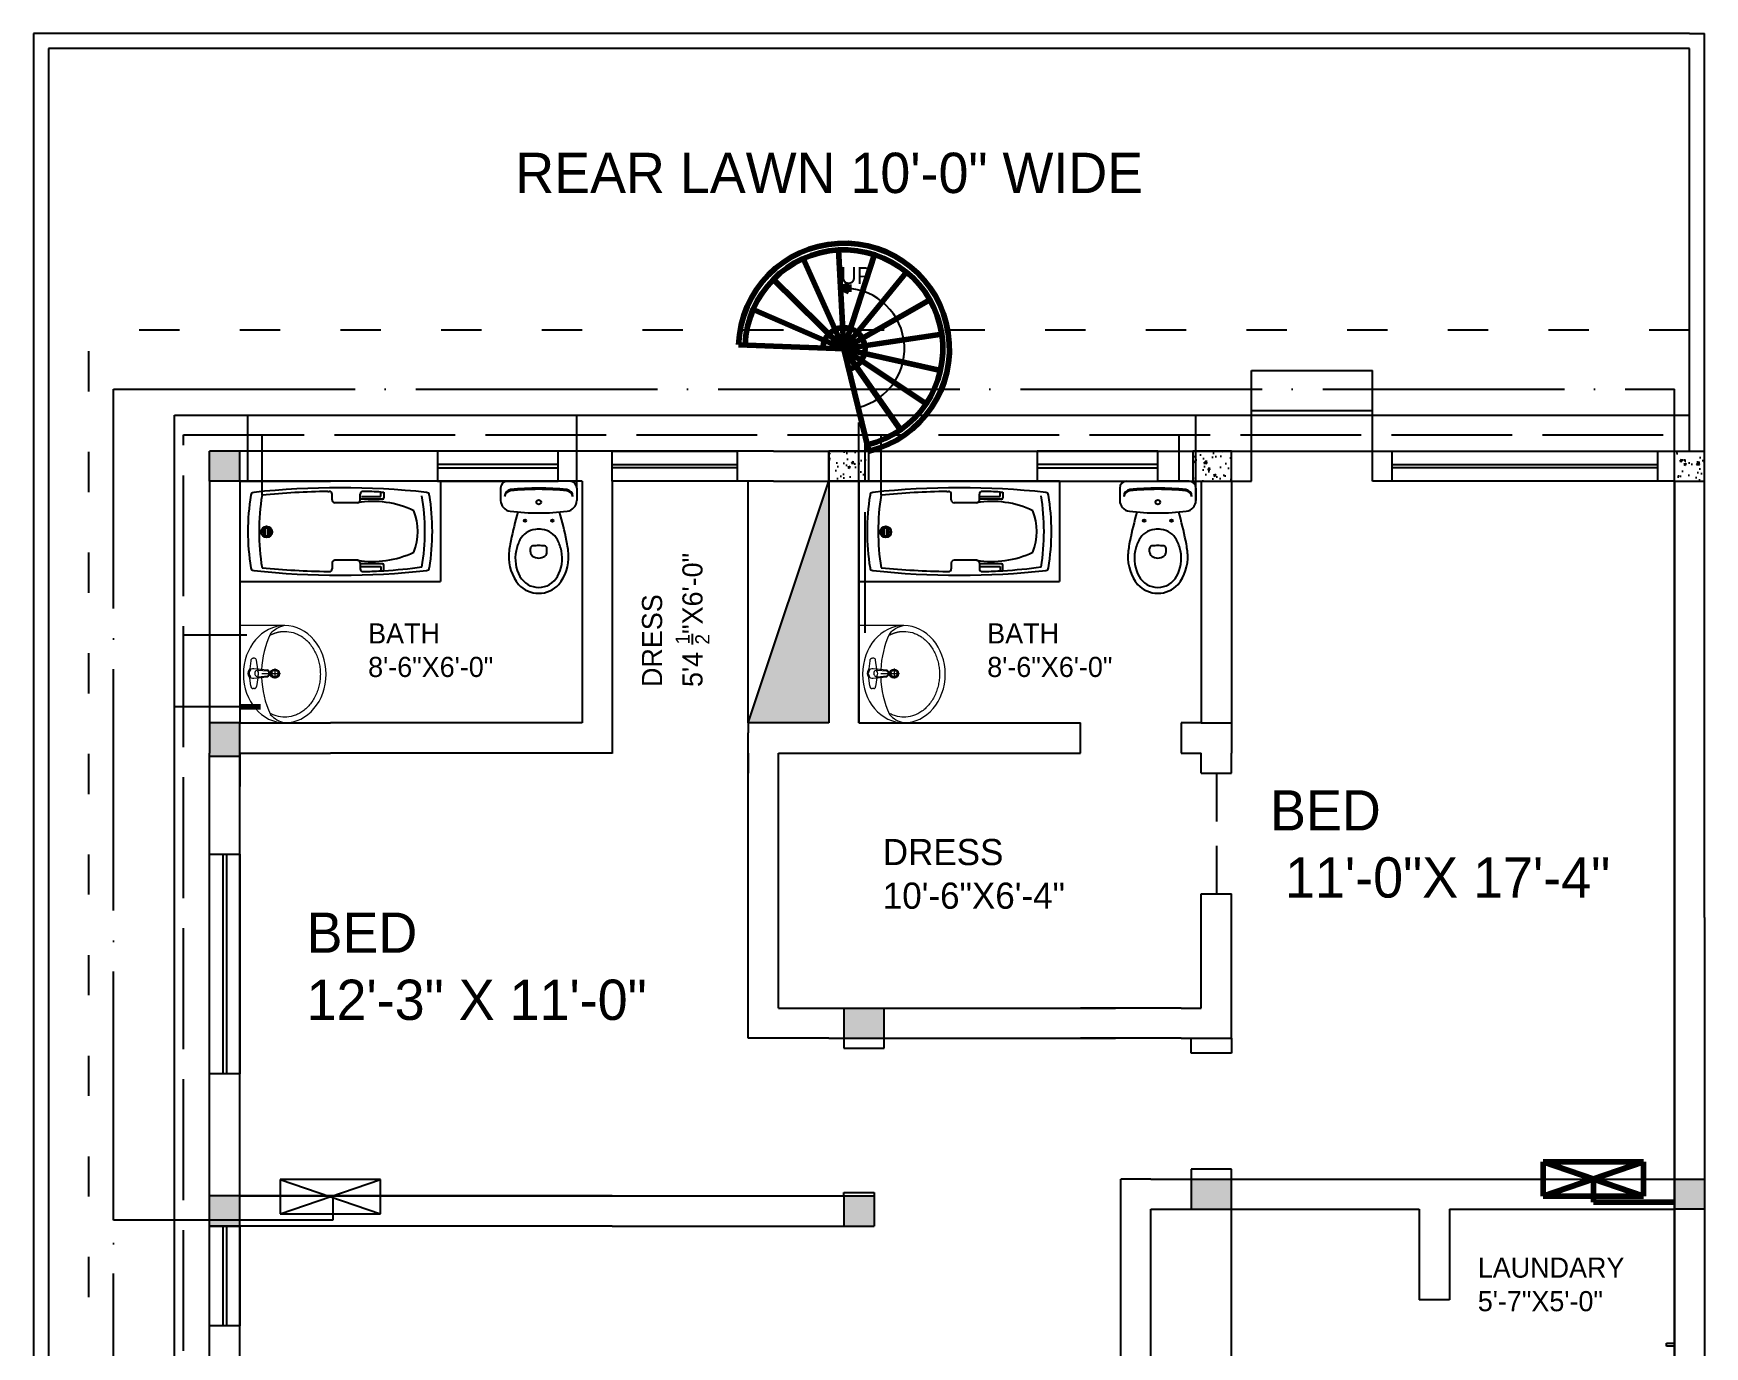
# Model space of a CAD drawing. Header units: inches. Extents: x 15230 to 16216, y 23508 to 24601.
# Drawn here: x 15332.8 to 15830.8, y 24209.2 to 24600.6 of the extents above; entities that cross this region are included whole.
import ezdxf

# ---------------------------------------------------------------- set-up
doc = ezdxf.new("R2010")
doc.units = ezdxf.units.IN
doc.header["$MEASUREMENT"] = 0
for name, pattern in [('ACAD_ISO02W100', [15, 12, -3]), ('ACAD_ISO03W100', [30, 12, -18]), ('ACAD_ISO04W100', [30, 24, -3, 0, -3])]:
    doc.linetypes.add(name, pattern=pattern)
for name, color, linetype in [('HOT WATER SUPPLY', 1, 'ACAD_ISO02W100'), ('Layer1', 140, 'Continuous'), ('Layer2', 140, 'Continuous'), ('shade', 145, 'ACAD_ISO03W100'), ('STAIRS', 80, 'Continuous'), ('SUI GAS LINE', 30, 'ACAD_ISO04W100'), ('supply pipe', 140, 'Continuous'), ('TEXT', 31, 'Continuous'), ('WINDOWS', 210, 'Continuous')]:
    doc.layers.add(name, color=color, linetype=linetype)
doc.styles.get("Standard").update_dxf_attribs({"font": ''})
doc.styles.get('Standard').set_extended_font_data('Bahnschrift')
pattern_1 = [(50, (0, 0), (7.1726018, -0.6275213), [0.75, -8.25]), (355, (0, 0), (-1.3875133, 7.5219213), [0.6, -6.6]), (100.451444, (0.598, -0.052), (5.7850885, 6.8943999), [0.637402, -7.0114211]), (46.1842, (0, 2), (10.6724133, -1.6551928), [1.125, -12.375]), (96.635635, (0.889, 1.862), (9.3466195, 9.741186), [0.9561034, -10.5171376]), (351.184164, (0, 2), (9.3466195, 9.741186), [0.9, -9.9]), (21, (1, 1.5), (5.9690705, -4.0261889), [0.75, -8.25]), (326, (1, 1.5), (2.4331533, 7.2515005), [0.6, -6.6]), (71.451445, (1.4974, 1.1645), (8.4022238, 3.2253115), [0.6374019, -7.0114211]), (37.5, (0, 0), (0.12159855, 3.32893854), [0, -6.52, 0, -6.7, 0, -6.625]), (7.5, (0, 0), (2.63069537, 3.9441171), [0, -3.82, 0, -6.37, 0, -2.525]), (327.5, (-2.23, 0), (5.33822436, -0.22554872), [0, -2.5, 0, -7.8, 0, -10.35]), (317.5, (-3.23, 0), (5.8318617, 1.0010498), [0, -3.25, 0, -5.18, 0, -7.35])]

# ---------------------------------------------------------------- blocks, each defined once
blk = doc.blocks.new('A$C52CB59DC')
at = {"linetype": 'Continuous'}
for p, q in [((1.931, 0.966), (0, 0.966)), ((0, 0.966), (0, 0)), ((0.847, 0.868), (0.861, 0.868)), ((0.888, 0.786), (0.888, 0.841)), ((1.159, 0.786), (1.159, 0.842)), ((1.171, 0.821), (1.358, 0.821)), ((1.358, 0.821), (1.358, 0.861)), ((1.358, 0.861), (1.385, 0.861)), ((1.385, 0.861), (1.385, 0.807)), ((1.132, 0.76), (0.915, 0.76)), ((1.372, 0.794), (1.157, 0.794)), ((0.253, 0.485), (0.222, 0.485)), ((0.253, 0.492), (0.226, 0.492)), ((0.253, 0.499), (0.23, 0.499)), ((0.253, 0.506), (0.235, 0.506)), ((0.253, 0.512), (0.243, 0.512)), ((0.263, 0.512), (0.273, 0.512)), ((0.263, 0.506), (0.281, 0.506)), ((0.263, 0.499), (0.286, 0.499)), ((0.263, 0.492), (0.29, 0.492)), ((0.263, 0.485), (0.293, 0.485)), ((0.253, 0.472), (0.222, 0.472)), ((0.253, 0.465), (0.226, 0.465)), ((0.253, 0.458), (0.23, 0.458)), ((0.253, 0.451), (0.235, 0.451)), ((0.253, 0.445), (0.243, 0.445)), ((0.263, 0.472), (0.293, 0.472)), ((0.263, 0.465), (0.29, 0.465)), ((0.263, 0.458), (0.286, 0.458)), ((0.263, 0.451), (0.281, 0.451)), ((0.263, 0.445), (0.273, 0.445)), ((0.888, 0.179), (0.888, 0.124)), ((1.132, 0.206), (0.915, 0.206)), ((1.372, 0.172), (1.157, 0.172)), ((1.159, 0.179), (1.159, 0.123)), ((0.847, 0.098), (0.861, 0.098)), ((1.171, 0.145), (1.358, 0.145)), ((1.358, 0.145), (1.358, 0.105)), ((1.358, 0.105), (1.385, 0.105)), ((1.385, 0.105), (1.385, 0.158))]:
    blk.add_line(p, q, dxfattribs=at)
at = {"color": 7}
for p in [(1.931, 0.966), (0, 0)]:
    blk.add_line(p, (1.931, 0), dxfattribs=at)
at = {"linetype": 'Continuous'}
for radius in [0.0536, 0.0402]:
    blk.add_circle((0.258, 0.479), radius, dxfattribs=at)
for centre, radius, start, end in [((2.207, 0.483), 2.129, 170.5719, 189.4281), ((0.134, 0.831), 0.0268, 90, 180), ((0.966, -6.772), 7.676, 83.7812, 96.2188), ((2.314, 0.483), 2.129, 170.5719, 189.4281), ((0.966, -6.772), 7.641, 90.8931, 95.6408), ((0.862, 0.841), 0.0268, 0, 92.0263), ((1.186, 0.842), 0.0268, 90, 180), ((1.073, -4.267), 5.137, 86.8148, 88.7461), ((1.372, 0.807), 0.0134, 270, 0), ((-0.302, 0.483), 2.083, 350.5387, 9.5098), ((1.797, 0.831), 0.0268, 0, 90), ((-0.276, 0.483), 2.129, 350.5719, 9.4281), ((0.915, 0.786), 0.0268, 180, 270), ((1.132, 0.786), 0.0268, 270, 0), ((1.281, -0.132), 0.904, 64.2713, 99.5003), ((1.178, 0.483), 0.534, 338.0704, 21.9296), ((0.915, 0.179), 0.0268, 90, 180), ((1.281, 1.098), 0.904, 260.4997, 295.7287), ((1.132, 0.179), 0.0268, 0, 90), ((1.372, 0.158), 0.0134, 0, 90), ((0.134, 0.134), 0.0268, 180, 270), ((0.966, 7.738), 7.676, 263.7812, 276.2406), ((0.966, 7.738), 7.641, 264.3592, 269.1069), ((0.862, 0.124), 0.0268, 267.9737, 0), ((1.186, 0.123), 0.0268, 180, 270), ((1.073, 5.233), 5.137, 271.2539, 273.1852), ((1.073, 5.233), 5.137, 273.4825, 277.5999), ((1.797, 0.134), 0.0268, 270, 0)]:
    blk.add_arc(centre, radius, start, end, dxfattribs=at)
blk = doc.blocks.new('A$C73A21F1E')
for p, q in [((0, 0.615), (0, 0.5434)), ((0.04, 0.655), (0.2225, 0.655)), ((0.2225, 0.615), (0.2114, 0.615)), ((0.405, 0.655), (0.2225, 0.655)), ((0.2225, 0.615), (0.2336, 0.615)), ((0.445, 0.615), (0.445, 0.5434)), ((0.1745, 0.242), (0.1745, 0.2621)), ((0.2705, 0.242), (0.2705, 0.2621))]:
    blk.add_line(p, q)
for centre, radius in [((0.2225, 0.533), 0.0135), ((0.2225, 0.533), 0.0135), ((0.1425, 0.425), 0.0075), ((0.3025, 0.425), 0.0075)]:
    blk.add_circle(centre, radius)
for centre, radius, start, end in [((0.04, 0.615), 0.04, 90, 180), ((0.063, 0.5663), 0.04, 96.27189, 180), ((0.0624, 0.5591), 0.04, 96.21414, 169.75716), ((0.2225, -0.885), 1.493, 90, 96.33055), ((0.2225, -0.885), 1.5, 90, 96.27189), ((0.2225, -0.885), 1.5, 83.72811, 90), ((0.2225, -0.885), 1.493, 83.66945, 90), ((0.382, 0.5663), 0.04, 0, 83.72811), ((0.3826, 0.5591), 0.04, 10.24284, 83.78586), ((0.405, 0.615), 0.04, 0, 90), ((0.064, 0.5434), 0.064, 180, 263.20695), ((0.381, 0.5434), 0.064, 276.79305, 0), ((0.2225, 1.874), 1.404, 263.20695, 270), ((2.5087, -0.1946), 2.5, 164.45601, 168.42561), ((0.2225, 1.874), 1.404, 270, 276.79305), ((-2.0637, -0.1946), 2.5, 11.57439, 15.54399), ((0.6457, 0.1793), 0.6, 167.70933, 175.6206), ((0.3348, 0.1972), 0.25, 152.59732, 168.38048), ((0.2155, 0.259), 0.1156, 96.24191, 152.59732), ((0.2225, 0.195), 0.18, 90, 96.24191), ((0.2225, 0.195), 0.18, 83.75809, 90), ((0.2295, 0.259), 0.1156, 27.40268, 83.75809), ((0.1102, 0.1972), 0.25, 11.61952, 27.40268), ((-0.2007, 0.1793), 0.6, 4.3794, 12.29067), ((0.3073, 0.2146), 0.26, 177.69717, 218.71313), ((0.3015, 0.204), 0.216, 168.38048, 209.11615), ((0.1895, 0.2621), 0.015, 96.64916, 180), ((0.2045, 0.242), 0.03, 180, 233.1301), ((0.2225, 0.266), 0.06, 233.1301, 270), ((0.2225, -0.021), 0.3, 90, 96.64916), ((0.2225, -0.021), 0.3, 83.35084, 90), ((0.2225, 0.266), 0.06, 270, 306.8699), ((0.2555, 0.2621), 0.015, 0, 83.35084), ((0.2405, 0.242), 0.03, 306.8699, 0), ((0.1435, 0.204), 0.216, 330.88385, 11.61952), ((0.1377, 0.2146), 0.26, 321.28687, 2.30283), ((0.2225, 0.16), 0.1256, 209.11615, 270), ((0.2225, 0.16), 0.1256, 270, 330.88385), ((0.2225, 0.16), 0.16, 222.43623, 270), ((0.2225, 0.16), 0.16, 270, 317.56377)]:
    blk.add_arc(centre, radius, start, end)
blk = doc.blocks.new('A$C33FC0FF0')
at = {"lineweight": 5}
for p, q in [((0, 0.4507), (0.508, 0.4507)), ((0, 0.2159), (0, 0.4507)), ((0.508, 0.2159), (0.508, 0.4507)), ((0.1789, 0.3732), (0.1792, 0.3806)), ((0.2354, 0.3571), (0.1891, 0.3634)), ((0.1929, 0.3939), (0.2338, 0.3984)), ((0.2335, 0.3797), (0.2398, 0.3058)), ((0.2409, 0.3556), (0.2454, 0.3058)), ((0.2759, 0.3552), (0.2714, 0.3058)), ((0.2832, 0.3797), (0.277, 0.3058)), ((0.281, 0.3571), (0.3273, 0.3634)), ((0.3236, 0.3939), (0.2827, 0.3984)), ((0.3375, 0.3732), (0.3372, 0.3806)), ((0.2841, 0.267), (0.2315, 0.267)), ((0.2483, 0.2966), (0.2503, 0.2841)), ((0.2576, 0.3357), (0.2576, 0.2387)), ((0.2681, 0.2966), (0.2661, 0.2841))]:
    blk.add_line(p, q, dxfattribs=at)
for radius in [0.0238, 0.0218, 0.0168]:
    blk.add_circle((0.2574, 0.2676), radius, dxfattribs=at)
for centre, radius, start, end in [((0.1903, 0.3749), 0.0115, 188.60956, 263.97132), ((0.1922, 0.381), 0.0129, 87.02469, 181.37616), ((0.2584, 0.3802), 0.0249, 351.54663, 188.45337), ((0.2328, 0.4098), 0.0115, 274.68096, 310.75251), ((0.2584, 0.3802), 0.0277, 49.17451, 130.75251), ((0.2584, 0.3802), 0.0219, 37.14189, 142.85811), ((0.2584, 0.3555), 0.0175, 352.53044, 188.64942), ((0.2427, 0.3589), 0.00379, 241.88716, 322.88594), ((0.26, 0.3772), 0.0251, 235.27917, 265.14883), ((0.2557, 0.3798), 0.0276, 274.57232, 303.01377), ((0.2737, 0.3589), 0.00379, 217.11406, 298.11284), ((0.284, 0.4098), 0.0115, 229.17451, 265.31904), ((0.3242, 0.381), 0.0129, 358.62384, 92.97531), ((0.3261, 0.3749), 0.0115, 276.02868, 351.39044), ((0.136, 0.1886), 0.1379, 131.90607, 168.53046), ((0.2545, -0.1673), 0.5045, 91.75198, 114.66864), ((0.2584, 0.3149), 0.0207, 206.0612, 333.9388), ((0.2584, 0.3132), 0.015, 209.69773, 330.30227), ((0.2582, 0.2909), 0.0104, 220.61316, 319.38684), ((0.2545, -0.1673), 0.5045, 65.33136, 87.44894), ((0.373, 0.1886), 0.1379, 11.46972, 48.09393)]:
    blk.add_arc(centre, radius, start, end, dxfattribs=at)
at = {"lineweight": 5, "extrusion": (5.55112e-17, -3.33067e-16, -1)}
blk.add_ellipse((0.254, 0.2159), major_axis=(0.254, 0), ratio=0.850394, dxfattribs=at)
at = {"lineweight": 5}
blk.add_open_spline([(0.4566, 0.295), (0.4577, 0.2931), (0.4587, 0.2912), (0.4603, 0.2883), (0.4607, 0.2873), (0.4617, 0.2854), (0.4622, 0.2844), (0.4627, 0.2832), (0.4629, 0.283), (0.4633, 0.282), (0.4636, 0.2813), (0.4644, 0.2796), (0.4648, 0.2786), (0.4657, 0.2767), (0.4661, 0.2757), (0.4668, 0.2737), (0.4672, 0.2728), (0.468, 0.2708), (0.4683, 0.2698), (0.469, 0.2679), (0.4694, 0.2669), (0.4699, 0.2655), (0.47, 0.265), (0.4703, 0.264), (0.4705, 0.2635), (0.4708, 0.2625), (0.471, 0.262), (0.4713, 0.2611), (0.4714, 0.2606), (0.4715, 0.2601), (0.4716, 0.2601), (0.4717, 0.2596), (0.4718, 0.2591), (0.4721, 0.2582), (0.4722, 0.2577), (0.4725, 0.2567), (0.4726, 0.2562), (0.4729, 0.2552), (0.473, 0.2548), (0.4734, 0.2533), (0.4736, 0.2523), (0.4741, 0.2504), (0.4743, 0.2494), (0.4747, 0.2475), (0.4749, 0.2465), (0.4753, 0.2446), (0.4755, 0.2437), (0.4758, 0.2417), (0.476, 0.2408), (0.4763, 0.2389), (0.4764, 0.2379), (0.4767, 0.236), (0.4768, 0.2351), (0.477, 0.2332), (0.4771, 0.2322), (0.4774, 0.2294), (0.4776, 0.2275), (0.4778, 0.2238), (0.4779, 0.2219), (0.478, 0.2191), (0.478, 0.2182), (0.478, 0.2168), (0.478, 0.2163), (0.478, 0.2159), (0.478, 0.2017), (0.476, 0.1868), (0.4693, 0.1641), (0.4665, 0.1565), (0.4595, 0.1415), (0.4553, 0.134), (0.4493, 0.1249), (0.448, 0.1231), (0.4429, 0.1159), (0.4387, 0.1106), (0.4281, 0.0987), (0.4214, 0.0921), (0.4069, 0.0798), (0.3992, 0.0741), (0.3828, 0.0636), (0.3742, 0.0588), (0.3564, 0.0503), (0.3473, 0.0466), (0.3286, 0.0403), (0.319, 0.0377), (0.305, 0.0347), (0.3003, 0.0339), (0.2908, 0.0324), (0.2861, 0.0318), (0.2769, 0.0308), (0.2722, 0.0304), (0.2631, 0.03), (0.2587, 0.0299), (0.2539, 0.0299), (0.2538, 0.0299), (0.2491, 0.0299), (0.2448, 0.03), (0.2358, 0.0304), (0.2311, 0.0308), (0.2219, 0.0318), (0.2172, 0.0324), (0.2077, 0.0339), (0.203, 0.0347), (0.189, 0.0377), (0.1794, 0.0403), (0.1607, 0.0466), (0.1516, 0.0503), (0.1338, 0.0588), (0.1252, 0.0636), (0.1088, 0.0741), (0.1011, 0.0798), (0.0866, 0.0921), (0.0799, 0.0987), (0.0678, 0.1123), (0.0623, 0.1195), (0.0527, 0.134), (0.0485, 0.1415), (0.0415, 0.1565), (0.0387, 0.1641), (0.032, 0.1868), (0.03, 0.2017), (0.03, 0.2301), (0.032, 0.245), (0.0387, 0.2676), (0.0415, 0.2752), (0.0469, 0.2866), (0.0489, 0.2906), (0.051, 0.2944)], degree=3, knots=[2.909358, 2.909358, 2.909358, 2.909358, 3.057135, 3.057135, 3.131023, 3.131023, 3.204911, 3.204911, 3.223577, 3.223577, 3.278799, 3.278799, 3.352687, 3.352687, 3.426575, 3.426575, 3.500463, 3.500463, 3.574351, 3.574351, 3.64824, 3.64824, 3.685184, 3.685184, 3.722128, 3.722128, 3.759072, 3.759072, 3.796016, 3.796016, 3.796675, 3.796675, 3.83296, 3.83296, 3.869904, 3.869904, 3.906848, 3.906848, 3.943792, 3.943792, 4.01768, 4.01768, 4.091568, 4.091568, 4.165457, 4.165457, 4.239345, 4.239345, 4.313233, 4.313233, 4.387121, 4.387121, 4.461009, 4.461009, 4.534897, 4.534897, 4.682673, 4.682673, 4.83045, 4.83045, 4.904338, 4.904338, 4.942871, 4.942871, 4.942871, 5.090647, 5.090647, 5.164535, 5.164535, 5.238424, 5.238424, 5.257089, 5.257089, 5.312312, 5.312312, 5.3862, 5.3862, 5.460088, 5.460088, 5.533976, 5.533976, 5.607864, 5.607864, 5.681752, 5.681752, 5.718696, 5.718696, 5.755641, 5.755641, 5.792585, 5.792585, 5.829529, 5.829529, 5.830188, 5.830188, 5.866473, 5.866473, 5.903417, 5.903417, 5.940361, 5.940361, 5.977305, 5.977305, 6.051193, 6.051193, 6.125081, 6.125081, 6.198969, 6.198969, 6.272857, 6.272857, 6.346746, 6.346746, 6.420634, 6.420634, 6.494522, 6.494522, 6.56841, 6.56841, 6.716186, 6.716186, 6.863963, 6.863963, 6.937851, 6.937851, 6.976384, 6.976384, 6.976384, 6.976384], dxfattribs=at)

msp = doc.modelspace()

# ---------------------------------------------------------------- hatches: boundary and pattern name
at = {"lineweight": 211, "ltscale": 3}
h = msp.add_hatch(color=256, dxfattribs=at)
h.dxf.hatch_style = 1
h.paths.add_polyline_path([(15575.86, 24524.6), (15575.86, 24525.74), (15573.36, 24524.64, -0.034637)])
h.paths.add_polyline_path([(15575.86, 24523.59), (15575.86, 24524.6, 0.034637), (15573.36, 24524.64)])
at = {"layer": 'Defpoints'}
h = msp.add_hatch(dxfattribs=at)
h.set_pattern_fill('AR-CONC', color=250)
h.set_pattern_definition(pattern_1)
h.paths.add_polyline_path([(15586.33, 23643.61), (15574.33, 23643.61), (15574.33, 23631.61), (15586.33, 23631.61)])
h.paths.add_polyline_path([(15344.83, 23643.61), (15332.83, 23643.61), (15332.83, 23634.11), (15332.83, 23633.11), (15344.83, 23633.11)])
h.paths.add_polyline_path([(15344.83, 23736.16), (15332.83, 23736.16), (15332.83, 23724.16), (15344.83, 23724.16)])
h.paths.add_polyline_path([(15344.83, 23855.1), (15332.83, 23855.1), (15332.83, 23843.1), (15344.83, 23843.1)])
h.paths.add_polyline_path([(15394.33, 23855.1), (15385.33, 23855.1), (15385.33, 23846.1), (15394.33, 23846.1)])
h.paths.add_polyline_path([(15583.33, 23855.1), (15581.75, 23855.1), (15574.33, 23855.1), (15574.33, 23846.1), (15583.33, 23846.1)])
h.paths.add_polyline_path([(15665.83, 23855.1), (15656.83, 23855.1), (15656.83, 23846.1), (15665.83, 23846.1)])
h.paths.add_polyline_path([(15665.83, 23765.1), (15656.83, 23765.1), (15656.83, 23756.1), (15665.83, 23756.1)])
h.paths.add_polyline_path([(15665.83, 23736.16), (15653.83, 23736.16), (15653.83, 23724.16), (15665.83, 23724.16)])
h.paths.add_polyline_path([(15830.83, 23765.1), (15821.83, 23765.1), (15821.83, 23756.1), (15830.83, 23756.1)])
h.paths.add_polyline_path([(15830.83, 23945.1), (15821.83, 23945.1), (15821.83, 23936.1), (15830.83, 23936.1)])
h.paths.add_polyline_path([(15665.83, 23945.1), (15656.83, 23945.1), (15656.83, 23936.1), (15665.83, 23936.1)])
h.paths.add_polyline_path([(15394.33, 23960.1), (15385.33, 23960.1), (15385.33, 23951.1), (15394.33, 23951.1)])
h.paths.add_polyline_path([(15344.83, 23960.1), (15332.83, 23960.1), (15332.83, 23951.1), (15344.83, 23951.1)])
h.paths.add_polyline_path([(15344.83, 24043.89), (15332.83, 24043.89), (15332.83, 24031.89), (15344.83, 24031.89)])
h.paths.add_polyline_path([(15583.33, 24089.08), (15574.33, 24089.09), (15574.33, 24080.1), (15583.33, 24080.1)])
h.paths.add_polyline_path([(15830.83, 24190.1), (15821.83, 24190.1), (15821.83, 24181.1), (15830.83, 24181.1)])
h.paths.add_polyline_path([(15830.83, 24074.1), (15821.83, 24074.1), (15821.83, 24065.1), (15830.83, 24065.1)])
h.paths.add_polyline_path([(15830.83, 24259.1), (15821.83, 24259.1), (15821.83, 24250.1), (15830.83, 24250.1)])
h.paths.add_polyline_path([(15689.83, 24259.1), (15677.83, 24259.1), (15677.83, 24250.1), (15689.83, 24250.1)])
h.paths.add_polyline_path([(15583.33, 24254.1), (15574.33, 24254.1), (15574.33, 24245.1), (15583.33, 24245.1)])
h.paths.add_polyline_path([(15586.33, 24310.1), (15574.33, 24310.1), (15574.33, 24301.1), (15586.33, 24301.1)])
h.paths.add_polyline_path([(15394.33, 24254.1), (15385.33, 24254.1), (15385.33, 24245.1), (15394.33, 24245.1)])
h.paths.add_polyline_path([(15394.33, 24395.1), (15385.33, 24395.1), (15385.33, 24386.1), (15385.33, 24385.1), (15394.33, 24385.1), (15394.33, 24386.1)])
h.paths.add_polyline_path([(15394.33, 24476.1), (15385.33, 24476.1), (15385.33, 24467.1), (15394.33, 24467.1)])
h = msp.add_hatch(dxfattribs=at)
h.set_pattern_fill('AR-CONC', color=250)
h.set_pattern_definition(pattern_1)
h.paths.add_polyline_path([(15581.18, 24476.1), (15569.83, 24476.1), (15569.83, 24467.1), (15581.83, 24467.1)])
h = msp.add_hatch(dxfattribs=at)
h.set_pattern_fill('AR-CONC', color=250)
h.set_pattern_definition(pattern_1)
h.paths.add_polyline_path([(15689.83, 24476.1), (15678.33, 24476.1), (15678.33, 24467.1), (15689.83, 24467.1)])
h = msp.add_hatch(dxfattribs=at)
h.set_pattern_fill('AR-CONC', color=250)
h.set_pattern_definition(pattern_1)
h.paths.add_polyline_path([(15830.83, 24476.1), (15821.83, 24476.1), (15821.83, 24467.1), (15830.83, 24467.1)])
at = {"layer": 'STAIRS'}
h = msp.add_hatch(color=250, dxfattribs=at)
h.dxf.hatch_style = 1
h.paths.add_polyline_path([(15569.83, 24467.1), (15545.83, 24395.1), (15569.83, 24395.1)])

# ---------------------------------------------------------------- linework, layer by layer
for p, q in [((15332.83, 24600.6), (15332.83, 23846.1)), ((15385.33, 24600.6), (15332.83, 24600.6)), ((15830.83, 24476.1), (15830.83, 24600.6)), ((15337.33, 24596.1), (15337.33, 24043.89)), ((15826.33, 24476.1), (15826.33, 24596.1)), ((15421.33, 24476.1), (15385.33, 24476.1)), ((15385.33, 24467.1), (15385.33, 24476.1)), ((15394.33, 24467.1), (15394.33, 24476.1)), ((15553.33, 24476.1), (15421.33, 24476.1)), ((15553.33, 24476.1), (15655.33, 24476.1)), ((15581.83, 24476.1), (15569.83, 24476.1)), ((15569.83, 24476.1), (15569.83, 24467.1)), ((15581.83, 24467.1), (15581.83, 24476.1)), ((15655.33, 24476.1), (15665.83, 24476.1)), ((15665.83, 24476.1), (15695.83, 24476.1)), ((15695.83, 24467.1), (15695.83, 24476.1)), ((15731.83, 24467.1), (15731.83, 24476.1)), ((15731.83, 24476.1), (15821.83, 24476.1)), ((15821.83, 24476.1), (15830.83, 24476.1)), ((15821.83, 24467.1), (15821.83, 24476.1)), ((15830.83, 24337.1), (15830.83, 24476.1)), ((15385.33, 24467.1), (15385.33, 24395.1)), ((15394.33, 24467.1), (15385.33, 24467.1)), ((15394.33, 24467.1), (15394.33, 24395.1)), ((15394.33, 24467.1), (15421.33, 24467.1)), ((15496.33, 24467.1), (15421.33, 24467.1)), ((15496.33, 24467.1), (15496.33, 24395.1)), ((15553.33, 24467.1), (15505.33, 24467.1)), ((15505.33, 24467.1), (15505.33, 24395.1)), ((15545.83, 24395.1), (15569.83, 24467.1)), ((15553.33, 24467.1), (15655.33, 24467.1)), ((15569.83, 24467.1), (15569.83, 24395.1)), ((15569.83, 24467.1), (15581.83, 24467.1)), ((15578.83, 24467.1), (15578.83, 24395.1)), ((15655.33, 24467.1), (15665.83, 24467.1)), ((15665.83, 24467.1), (15680.83, 24467.1)), ((15680.83, 24467.1), (15680.83, 24395.1)), ((15689.83, 24467.1), (15689.83, 24386.1)), ((15689.83, 24467.1), (15695.83, 24467.1)), ((15821.83, 24467.1), (15731.83, 24467.1)), ((15821.83, 24467.1), (15821.83, 24337.1)), ((15821.83, 24467.1), (15830.83, 24467.1)), ((15385.33, 24395.1), (15385.33, 24386.1)), ((15394.33, 24395.1), (15385.33, 24395.1)), ((15385.33, 24395.1), (15385.33, 24386.1)), ((15394.33, 24395.1), (15421.33, 24395.1)), ((15496.33, 24395.1), (15421.33, 24395.1)), ((15505.33, 24395.1), (15505.33, 24385.99)), ((15569.83, 24395.1), (15545.83, 24395.1)), ((15545.83, 24395.1), (15545.83, 24392.1)), ((15553.33, 24395.1), (15545.83, 24395.1)), ((15545.83, 24383.1), (15545.83, 24392.1)), ((15578.83, 24395.1), (15644.83, 24395.1)), ((15644.83, 24386.1), (15644.83, 24395.1)), ((15680.83, 24395.1), (15674.83, 24395.1)), ((15674.83, 24395.1), (15674.83, 24386.1)), ((15680.83, 24395.1), (15689.83, 24395.1)), ((15385.33, 24245.1), (15385.33, 24386.1)), ((15385.33, 24385.1), (15385.33, 24386.1)), ((15394.33, 24385.1), (15385.33, 24385.1)), ((15394.33, 24245.1), (15394.33, 24386.1)), ((15394.33, 24386.1), (15421.33, 24386.1)), ((15394.33, 24386.1), (15394.33, 24385.1)), ((15394.33, 24385.1), (15394.33, 24376.1)), ((15505.33, 24386.1), (15421.33, 24386.1)), ((15545.83, 24310.1), (15545.83, 24386.1)), ((15545.83, 24386.1), (15545.83, 24380.1)), ((15554.83, 24310.1), (15554.83, 24386.1)), ((15554.83, 24386.1), (15569.83, 24386.1)), ((15569.83, 24386.1), (15644.83, 24386.1)), ((15674.83, 24386.1), (15680.83, 24386.1)), ((15680.83, 24380.1), (15680.83, 24386.1)), ((15689.83, 24380.1), (15689.83, 24386.1)), ((15680.83, 24380.1), (15689.83, 24380.1)), ((15680.83, 24344.1), (15689.83, 24344.1)), ((15689.83, 24301.1), (15689.83, 24344.1)), ((15821.83, 24337.1), (15821.83, 24101.1)), ((15830.83, 24337.1), (15830.83, 24101.1)), ((15545.83, 24301.1), (15545.83, 24310.1)), ((15554.83, 24310.1), (15569.83, 24310.1)), ((15569.83, 24310.1), (15655.33, 24310.1)), ((15574.33, 24310.1), (15574.33, 24298.1)), ((15586.33, 24298.1), (15586.33, 24310.1)), ((15674.83, 24310.1), (15644.83, 24310.1)), ((15674.83, 24310.1), (15680.83, 24310.1)), ((15569.83, 24301.1), (15545.83, 24301.1)), ((15569.83, 24301.1), (15655.33, 24301.1)), ((15574.33, 24298.1), (15586.33, 24298.1)), ((15674.83, 24301.1), (15644.83, 24301.1)), ((15674.83, 24301.1), (15680.83, 24301.1)), ((15680.83, 24301.1), (15689.83, 24301.1)), ((15656.83, 23970.58), (15656.83, 24259.02)), ((15665.83, 24259.1), (15821.83, 24259.1)), ((15821.83, 24259.1), (15830.83, 24259.1)), ((15830.83, 24259.1), (15830.83, 24250.1)), ((15421.33, 24254.1), (15385.33, 24254.1)), ((15394.33, 24254.1), (15574.33, 24254.1)), ((15505.33, 24254.1), (15421.33, 24254.1)), ((15505.33, 24254.1), (15545.83, 24254.1)), ((15574.33, 24254.1), (15574.33, 24255.1)), ((15574.33, 24255.1), (15583.33, 24255.1)), ((15574.33, 24254.1), (15574.33, 24245.1)), ((15574.33, 24254.1), (15583.33, 24254.1)), ((15574.33, 24254.1), (15575.33, 24254.1)), ((15583.33, 24255.1), (15583.33, 24254.1)), ((15583.33, 24254.1), (15583.33, 24245.1)), ((15665.83, 24250.1), (15745.83, 24250.1)), ((15665.83, 24116.1), (15665.83, 24250.1)), ((15745.83, 24250.1), (15745.83, 24223.1)), ((15754.83, 24250.1), (15821.83, 24250.1)), ((15754.83, 24250.1), (15754.83, 24223.1)), ((15830.83, 24250.1), (15821.83, 24250.1)), ((15421.33, 24245.1), (15385.33, 24245.1)), ((15385.33, 24080.1), (15385.33, 24245.1)), ((15394.33, 24089.1), (15394.33, 24245.1)), ((15505.33, 24245.1), (15421.33, 24245.1)), ((15505.33, 24245.1), (15574.21, 24245.1)), ((15574.33, 24245.1), (15583.33, 24245.1)), ((15754.83, 24223.1), (15745.83, 24223.1))]:
    msp.add_line(p, q)
at = {"lineweight": 211, "ltscale": 3}
for p, q in [((15573.36, 24524.64), (15575.86, 24525.74)), ((15575.86, 24523.59), (15573.36, 24524.64)), ((15575.86, 24525.74), (15575.86, 24523.59)), ((15812.62, 24264.22), (15782.75, 24264.22)), ((15782.75, 24264.22), (15782.75, 24253.99)), ((15782.75, 24253.99), (15812.62, 24264.22)), ((15812.62, 24264.22), (15782.75, 24264.22)), ((15782.75, 24264.22), (15812.62, 24253.99)), ((15812.62, 24253.99), (15812.62, 24264.22)), ((15782.75, 24253.99), (15812.62, 24253.99))]:
    msp.add_line(p, q, dxfattribs=at)
at = {"ltscale": 3}
for p, q in [((15436.27, 24258.96), (15406.4, 24258.96)), ((15406.4, 24258.96), (15406.4, 24248.73)), ((15406.4, 24248.73), (15436.27, 24258.96)), ((15436.27, 24258.96), (15406.4, 24258.96)), ((15406.4, 24258.96), (15436.27, 24248.73)), ((15436.27, 24248.73), (15436.27, 24258.96)), ((15406.4, 24248.73), (15436.27, 24248.73))]:
    msp.add_line(p, q, dxfattribs=at)
msp.add_arc((15574.36, 24506.63), 18.03, 283.7534, 93.1651, dxfattribs=at)
at = {"layer": 'Defpoints'}
for p, q in [((15826.33, 24600.6), (15332.83, 24600.6)), ((15826.33, 24600.6), (15830.83, 24600.6)), ((15826.33, 24596.1), (15337.33, 24596.1)), ((15826.33, 24476.1), (15826.33, 24596.1)), ((15545.83, 24395.1), (15545.83, 24467.1)), ((15394.33, 24386.1), (15394.33, 24395.1)), ((15685.53, 24365.74), (15685.53, 24380.1)), ((15685.53, 24344.1), (15685.53, 24358.46)), ((15680.83, 24310.1), (15680.83, 24344.1)), ((15680.83, 24344.1), (15685.53, 24344.1)), ((15677.83, 24296.67), (15677.83, 24301.1)), ((15689.83, 24301.1), (15689.83, 24296.67)), ((15689.83, 24296.67), (15677.83, 24296.67)), ((15656.83, 24259.02), (15656.83, 24259.1)), ((15665.83, 24259.1), (15656.83, 24259.1)), ((15689.83, 24262.1), (15677.83, 24262.1)), ((15677.83, 24262.1), (15677.83, 24250.1)), ((15689.83, 24250.1), (15689.83, 24262.1)), ((15689.83, 24137.29), (15689.83, 24250.1)), ((15821.83, 24211.47), (15821.83, 24215.47)), ((15819.5, 24209.26), (15819.5, 24210.22)), ((15819.5, 24210.22), (15821.83, 24210.22)), ((15821.83, 24209.26), (15819.5, 24209.26)), ((15819.5, 24209.26), (15819.5, 24209.26))]:
    msp.add_line(p, q, dxfattribs=at)
for points in [[(15569.83, 24467.1), (15569.83, 24476.1)], [(15689.83, 24467.1), (15689.83, 24476.1), (15678.33, 24476.1), (15678.33, 24467.1), (15689.83, 24467.1)], [(15581.81, 24467.42), (15581.83, 24467.1), (15569.83, 24467.1)]]:
    msp.add_lwpolyline(points, dxfattribs=at)
at = {"layer": 'HOT WATER SUPPLY', "ltscale": 3}
for p, q in [((15377.51, 23937.87), (15377.51, 24480.91)), ((15377.51, 24480.91), (15826.33, 24480.91)), ((15400.98, 24462.94), (15400.98, 24480.91)), ((15580.67, 24421.91), (15580.67, 24480.91)), ((15585.48, 24462.94), (15585.48, 24480.91)), ((15674.22, 24467.1), (15674.22, 24480.91)), ((15396.4, 24421.27), (15377.51, 24421.27))]:
    msp.add_line(p, q, dxfattribs=at)
at = {"layer": 'HOT WATER SUPPLY', "lineweight": 211, "ltscale": 3}
for p, q in [((15797.72, 24259.1), (15797.72, 24252.26)), ((15797.72, 24252.26), (15821.83, 24252.26))]:
    msp.add_line(p, q, dxfattribs=at)
at = {"layer": 'Layer1', "ltscale": 3}
msp.add_line((15679.25, 24461.41), (15679.25, 24486.78), dxfattribs=at)
at = {"layer": 'Layer2', "lineweight": 211, "ltscale": 3}
msp.add_line((15394.33, 24399.92), (15400.55, 24399.92), dxfattribs=at)
at = {"layer": 'shade'}
for p in [(15349.33, 24043.89), (15826.33, 24512.1)]:
    msp.add_line(p, (15349.33, 24512.1), dxfattribs=at)
at = {"layer": 'STAIRS', "lineweight": 211, "ltscale": 3}
for p, q in [((15574.36, 24506.63), (15562.21, 24533.48)), ((15574.36, 24506.63), (15572.73, 24536.06)), ((15583.47, 24534.66), (15574.36, 24506.63)), ((15574.36, 24506.63), (15553.33, 24527.28)), ((15574.36, 24506.63), (15592.98, 24529.47)), ((15574.36, 24506.63), (15547.29, 24518.29)), ((15574.36, 24506.63), (15599.97, 24521.21)), ((15574.36, 24506.63), (15542.94, 24507.8)), ((15574.36, 24506.63), (15603.51, 24510.97)), ((15574.36, 24506.63), (15603.11, 24500.14)), ((15574.36, 24506.63), (15598.82, 24490.2)), ((15574.36, 24506.63), (15591.23, 24482.47)), ((15574.36, 24506.63), (15581.83, 24476.1))]:
    msp.add_line(p, q, dxfattribs=at)
at = {"layer": 'STAIRS'}
for p, q in [((15695.83, 24476.1), (15695.83, 24500.1)), ((15695.83, 24500.1), (15731.83, 24500.1)), ((15731.83, 24488.1), (15731.83, 24500.1)), ((15731.83, 24488.1), (15695.83, 24488.1)), ((15731.83, 24476.1), (15731.83, 24488.1)), ((15695.83, 24476.1), (15731.83, 24476.1))]:
    msp.add_line(p, q, dxfattribs=at)
at = {"layer": 'STAIRS', "lineweight": 211, "ltscale": 3}
for radius in [31.44, 29.47, 6.29]:
    msp.add_arc((15574.36, 24506.63), radius, 283.7534, 177.871, dxfattribs=at)
at = {"layer": 'SUI GAS LINE', "ltscale": 3}
for p, q in [((15356.67, 23618.33), (15356.67, 24494.58)), ((15356.67, 24494.58), (15821.83, 24494.58)), ((15821.83, 24476.1), (15821.83, 24494.58)), ((15821.83, 23850.6), (15821.83, 24476.1)), ((15356.67, 24246.88), (15356.67, 24254.85)), ((15422.06, 24254.1), (15422.06, 24246.88)), ((15422.06, 24246.88), (15356.67, 24246.88))]:
    msp.add_line(p, q, dxfattribs=at)
at = {"layer": 'supply pipe'}
for p, q in [((15374.86, 24486.78), (15826.33, 24486.78)), ((15374.86, 23935.5), (15374.86, 24486.78)), ((15396.7, 24467.1), (15396.7, 24486.78)), ((15494.75, 24465.06), (15494.75, 24486.78)), ((15578.83, 24395.1), (15578.83, 24484.63)), ((15821.83, 24190.1), (15821.83, 24486.65)), ((15394.33, 24399.92), (15374.86, 24399.92))]:
    msp.add_line(p, q, dxfattribs=at)
at = {"layer": 'TEXT'}
msp.add_line((15689.83, 24250.1), (15689.83, 24250.1), dxfattribs=at)
at = {"layer": 'WINDOWS'}
for p, q in [((15489.2, 24476.1), (15453.2, 24476.1)), ((15453.2, 24476.1), (15453.2, 24467.1)), ((15489.2, 24472.1), (15453.2, 24472.1)), ((15489.2, 24467.1), (15489.2, 24476.1)), ((15505.33, 24467.1), (15505.33, 24476.1)), ((15505.33, 24476.1), (15542.58, 24476.1)), ((15505.33, 24472.1), (15542.58, 24472.1)), ((15542.58, 24476.1), (15542.58, 24467.1)), ((15667.91, 24476.1), (15631.91, 24476.1)), ((15631.91, 24476.1), (15631.91, 24467.1)), ((15667.91, 24472.1), (15631.91, 24472.1)), ((15667.91, 24467.1), (15667.91, 24476.1)), ((15737.71, 24467.1), (15737.71, 24476.1)), ((15737.71, 24476.1), (15816.79, 24476.1)), ((15737.71, 24472.1), (15816.79, 24472.1)), ((15816.79, 24476.1), (15816.79, 24467.1)), ((15453.2, 24471.1), (15489.2, 24471.1)), ((15453.2, 24467.1), (15489.2, 24467.1)), ((15542.58, 24471.1), (15505.33, 24471.1)), ((15542.58, 24467.1), (15505.33, 24467.1)), ((15631.91, 24471.1), (15667.91, 24471.1)), ((15631.91, 24467.1), (15667.91, 24467.1)), ((15816.79, 24471.1), (15737.71, 24471.1)), ((15816.79, 24467.1), (15737.71, 24467.1)), ((15385.33, 24290.48), (15385.33, 24355.93)), ((15385.33, 24355.93), (15394.33, 24355.93)), ((15389.33, 24290.48), (15389.33, 24355.93)), ((15390.33, 24355.93), (15390.33, 24290.48)), ((15394.33, 24355.93), (15394.33, 24290.48)), ((15394.33, 24290.48), (15385.33, 24290.48)), ((15385.33, 24215.33), (15385.33, 24245.1)), ((15385.33, 24245.1), (15394.33, 24245.1)), ((15389.33, 24215.33), (15389.33, 24245.1)), ((15390.33, 24245.1), (15390.33, 24215.33)), ((15394.33, 24245.1), (15394.33, 24215.33)), ((15394.33, 24215.33), (15385.33, 24215.33))]:
    msp.add_line(p, q, dxfattribs=at)

# ---------------------------------------------------------------- block references
at = {"color": 7}
for name, p, xscale, yscale, zscale in [('A$C52CB59DC', (15394.33, 24437.19), 30.96853221550653, 30.96853221550653, 30.96853221550653), ('A$C73A21F1E', (15472.06, 24433.71), 50.97689218446249, 50.97689218446249, 50.97689218446249), ('A$C52CB59DC', (15578.83, 24437.19), 30.96853221550653, 30.96853221550653, 30.96853221550653), ('A$C73A21F1E', (15656.56, 24433.71), 50.97689218446249, 50.97689218446249, 50.97689218446249)]:
    msp.add_blockref(name, p, dxfattribs=dict(at, xscale=xscale, yscale=yscale, zscale=zscale))
at = {"color": 7, "xscale": 57.04069280285601, "yscale": 57.04069280285601, "zscale": 57.04069280285601, "rotation": 90}
for p in [(15420.04, 24395.1), (15604.54, 24395.1)]:
    msp.add_blockref('A$C33FC0FF0', p, dxfattribs=at)

# ---------------------------------------------------------------- texts
at = {"layer": 'TEXT', "attachment_point": 1}
for s, insert, char_height in [('{\\H2x;REAR LAWN 10\'-0" WIDE}', (15476.43, 24565.03), 6), ('BATH\\P8\'-6"X6\'-0"', (15432.57, 24424.77), 6), ('BATH\\P8\'-6"X6\'-0"', (15617.07, 24424.77), 6), ('{\\H2x;BED\\P 11\'-0"X 17\'-4"} ', (15701.35, 24375.02), 6), ('DRESS\\P10\'-6"X6\'-4"', (15585.94, 24360.49), 7.8), ('{\\H2x;BED\\P12\'-3" X 11\'-0"} ', (15414.23, 24338.56), 6), ('LAUNDARY\\P5\'-7"X5\'-0"', (15763.25, 24235.72), 6)]:
    msp.add_mtext_dynamic_manual_height_columns(s, width=1073.5714, gutter_width=1, heights=[0], dxfattribs=dict(at, insert=insert, char_height=char_height))
at = {"layer": 'TEXT', "ltscale": 3, "insert": (15573.35, 24530.94), "char_height": 5, "attachment_point": 1}
msp.add_mtext_dynamic_manual_height_columns('UP', width=21.6146, gutter_width=1, heights=[0], dxfattribs=at)
at = {"layer": 'TEXT', "insert": (15514.18, 24405.78), "char_height": 6, "attachment_point": 1, "rotation": 90}
msp.add_mtext_dynamic_manual_height_columns('\\A1;DRESS\\P5\'4 {\\H0.7x;\\S1/2;}"X6\'-0"', width=1073.5714, gutter_width=1, heights=[0], dxfattribs=at)

doc.saveas('drawing.dxf')
